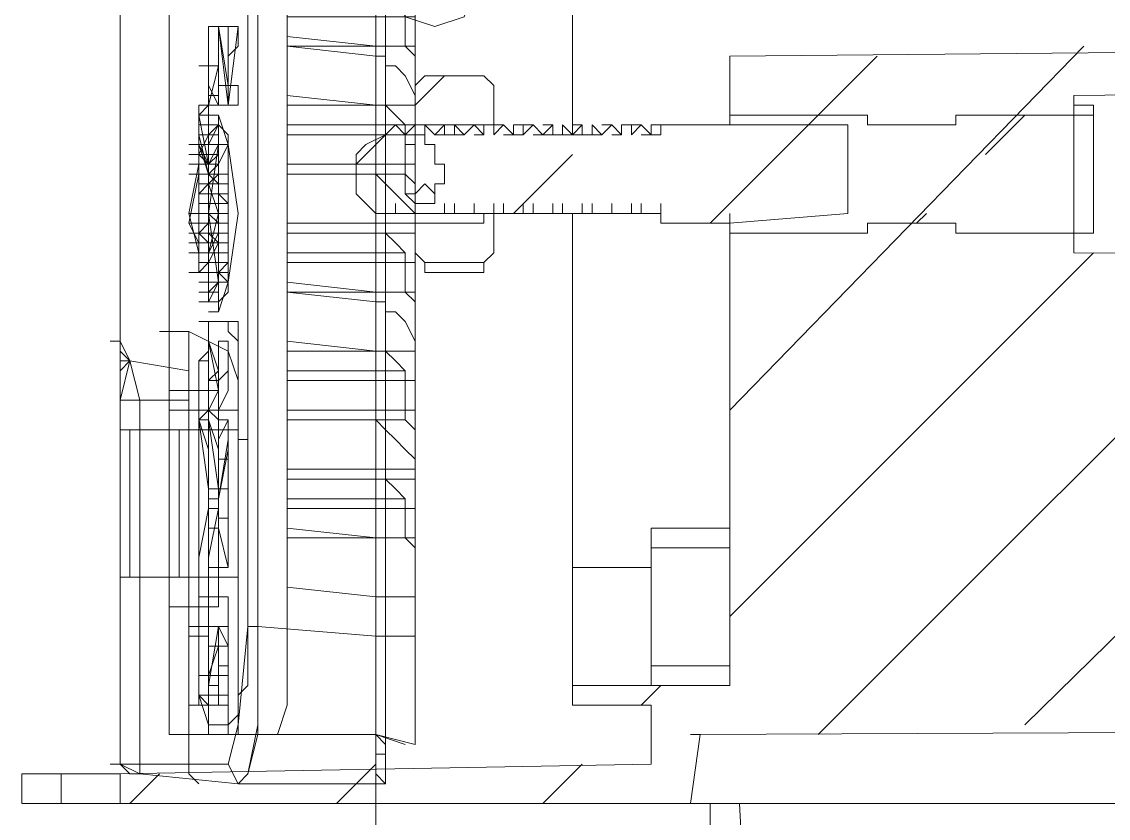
# Model space of a CAD drawing. Header units: millimetres. Extents: x 2991 to 3503, y 2795 to 2987.
# Drawn here: x 3360.229 to 3362.05, y 2819.48 to 2820.815 of the extents above; entities that cross this region are included whole.
import ezdxf

# ---------------------------------------------------------------- set-up
doc = ezdxf.new("R2010")
doc.units = ezdxf.units.MM
doc.layers.add('PDF_Geometry', color=7, linetype='Continuous')

# ---------------------------------------------------------------- blocks, each defined once
blk = doc.blocks.new('06 Vista Lateral - 3 modulo')
at = {"layer": 'PDF_Geometry', "color": 0, "lineweight": 18}
for points in [[(-0.158166, 1.557412), (-0.158166, 1.038066), (-0.158166, 1.037425), (-0.158166, 0.518078), (-0.158166, 0.517438), (-0.158807, 0.517438)], [(0.005765, 0.567385), (-0.112703, 0.566104), (-0.112703, 0.555862), (0.005765, 0.555221)], [(0.005124, 0.525124), (-0.13767, 0.524484), (-0.137036, 0.524484), (-0.13767, 0.52), (-0.174813, 0.52), (-0.174813, 0.521922), (-0.140232, 0.522562), (-0.140232, 0.526405), (-0.145356, 0.526405), (-0.145356, 0.527686), (-0.135114, 0.527686), (-0.135114, 0.557783), (-0.127428, 0.558424), (-0.127428, 0.564182), (-0.135114, 0.564182), (-0.135114, 0.568666), (0.002562, 0.569947)], [(-0.158166, 1.016929), (-0.158166, 0.562901)], [(-0.166493, 1.003491), (-0.167133, 1.00989), (-0.167133, 1.012458), (-0.167774, 1.013086), (-0.167133, 1.013727), (-0.167133, 1.013086), (-0.166493, 1.01053), (-0.165852, 1.003491), (-0.166493, 1.003491), (-0.165852, 1.003491), (-0.165852, 0.531529), (-0.166493, 0.531529)], [(-0.168414, 1.013086), (-0.167774, 1.013086), (-0.167133, 1.012458), (-0.167133, 1.00989), (-0.166493, 1.003491), (-0.166493, 0.531529), (-0.167133, 0.525124), (-0.167774, 0.522562), (-0.174813, 0.522562), (-0.174813, 0.534732), (-0.174813, 0.544333)], [(-0.145356, 0.657683), (-0.145356, 0.563541)], [(-0.174813, 0.549457), (-0.174813, 0.550097), (-0.174813, 0.575071)], [(-0.163931, 0.569306), (-0.158166, 0.569306), (-0.163931, 0.569947), (-0.163931, 0.566104), (-0.158166, 0.565463)], [(-0.151121, 0.564182), (-0.155604, 0.564182), (-0.155604, 0.566744), (-0.154964, 0.567385), (-0.151121, 0.567385), (-0.15048, 0.566744), (-0.15048, 0.564182), (-0.15048, 0.563541)], [(-0.169695, 0.565463), (-0.169055, 0.565463), (-0.169055, 0.560986), (-0.168414, 0.560345), (-0.169055, 0.560345), (-0.168414, 0.558424), (-0.169055, 0.555862), (-0.169695, 0.555862), (-0.170336, 0.555862), (-0.169695, 0.555862), (-0.169695, 0.554581), (-0.169695, 0.557143), (-0.169695, 0.556502), (-0.170336, 0.557783), (-0.169695, 0.557783), (-0.169695, 0.558424), (-0.169695, 0.557783), (-0.169695, 0.557143), (-0.169055, 0.556502)], [(-0.169055, 0.565463), (-0.169055, 0.564823), (-0.169695, 0.564823), (-0.169695, 0.565463), (-0.169695, 0.564823), (-0.169695, 0.562901)], [(-0.169695, 0.564823), (-0.169695, 0.565463), (-0.169695, 0.564823)], [(-0.112703, 0.565463), (-0.111422, 0.565463), (-0.111422, 0.564823)], [(-0.169695, 0.560986), (-0.169055, 0.560986), (-0.169055, 0.561626), (-0.169695, 0.564823)], [(-0.170336, 0.561626), (-0.169695, 0.561626), (-0.169695, 0.564182), (-0.169695, 0.563541), (-0.169055, 0.560986), (-0.169695, 0.560986), (-0.169695, 0.561626), (-0.169695, 0.562901), (-0.170336, 0.562901)], [(-0.169695, 0.563541), (-0.169695, 0.564182), (-0.169695, 0.563541)], [(-0.155604, 0.564182), (-0.155604, 0.563541), (-0.155604, 0.564182), (-0.156245, 0.564182)], [(-0.155604, 0.564182), (-0.155604, 0.563541)], [(-0.153683, 0.564182), (-0.154323, 0.564182)], [(-0.152402, 0.563541), (-0.153042, 0.563541), (-0.153042, 0.564182)], [(-0.14984, 0.564182), (-0.15048, 0.564182), (-0.151121, 0.564182), (-0.151761, 0.564182), (-0.152402, 0.564182)], [(-0.151121, 0.563541), (-0.151121, 0.564182)], [(-0.147918, 0.564182), (-0.148559, 0.564182), (-0.149199, 0.564182)], [(-0.146637, 0.564182), (-0.147278, 0.564182)], [(-0.144716, 0.563541), (-0.145356, 0.563541), (-0.145997, 0.563541), (-0.145997, 0.564182)], [(-0.144716, 0.564182), (-0.145356, 0.564182)], [(-0.143435, 0.563541), (-0.144075, 0.563541), (-0.144075, 0.564182)], [(-0.142794, 0.564182), (-0.143435, 0.564182)], [(-0.140873, 0.564182), (-0.141513, 0.564182), (-0.141513, 0.563541)], [(-0.139592, 0.564182), (-0.140232, 0.564182)], [(-0.157526, 0.563541), (-0.158166, 0.563541)], [(-0.153683, 0.563541), (-0.154323, 0.563541)], [(-0.151121, 0.563541), (-0.151761, 0.563541)], [(-0.148559, 0.563541), (-0.149199, 0.563541), (-0.14984, 0.563541)], [(-0.146637, 0.563541), (-0.147278, 0.563541), (-0.147918, 0.563541)], [(-0.142154, 0.563541), (-0.142794, 0.563541)], [(-0.139592, 0.563541), (-0.140232, 0.563541), (-0.140873, 0.563541)], [(-0.169695, 0.56226), (-0.170336, 0.56226)], [(-0.169695, 0.557783), (-0.169695, 0.560986), (-0.169695, 0.560345), (-0.169695, 0.557783), (-0.169055, 0.557783), (-0.169055, 0.558424), (-0.169055, 0.560986), (-0.169055, 0.559064), (-0.169055, 0.559705), (-0.169055, 0.557783), (-0.169055, 0.556502), (-0.169695, 0.556502), (-0.169695, 0.555862), (-0.170336, 0.558424), (-0.169695, 0.561626), (-0.169695, 0.560986), (-0.170336, 0.557783), (-0.169695, 0.557783), (-0.169695, 0.557143), (-0.170336, 0.557143)], [(-0.169695, 0.561626), (-0.169055, 0.561626)], [(-0.158166, 0.561626), (-0.163931, 0.561626), (-0.163931, 0.557783), (-0.158166, 0.557783)], [(-0.163931, 0.560986), (-0.158166, 0.560986)], [(-0.169055, 0.560345), (-0.169695, 0.560345), (-0.169055, 0.560345), (-0.168414, 0.560345)], [(-0.155604, 0.559064), (-0.155604, 0.559705), (-0.156245, 0.559705)], [(-0.154323, 0.559705), (-0.154964, 0.560345), (-0.155604, 0.559705)], [(-0.155604, 0.559705), (-0.155604, 0.559064)], [(-0.158166, 0.559064), (-0.158166, 0.522562)], [(-0.156885, 0.559064), (-0.156885, 0.558424), (-0.156245, 0.558424), (-0.155604, 0.558424), (-0.154964, 0.558424), (-0.154323, 0.558424), (-0.154964, 0.558424), (-0.155604, 0.558424), (-0.155604, 0.557783), (-0.156245, 0.557783)], [(-0.15048, 0.559064), (-0.15048, 0.558424), (-0.15048, 0.557783), (-0.15048, 0.555862), (-0.151121, 0.555221), (-0.151121, 0.554581), (-0.154964, 0.554581), (-0.154964, 0.555221), (-0.155604, 0.555862), (-0.155604, 0.557783), (-0.151121, 0.557783), (-0.151761, 0.557783)], [(-0.153683, 0.558424), (-0.153683, 0.559064)], [(-0.152402, 0.558424), (-0.153042, 0.558424), (-0.153042, 0.559064)], [(-0.151121, 0.558424), (-0.151761, 0.558424), (-0.151761, 0.559064)], [(-0.149199, 0.558424), (-0.14984, 0.558424), (-0.14984, 0.559064)], [(-0.148559, 0.558424), (-0.148559, 0.559064)], [(-0.147278, 0.558424), (-0.147918, 0.558424), (-0.147918, 0.559064)], [(-0.146637, 0.558424), (-0.146637, 0.559064)], [(-0.145356, 0.535372), (-0.145356, 0.558424), (-0.145997, 0.558424), (-0.145997, 0.559064)], [(-0.144716, 0.558424), (-0.144716, 0.559064)], [(-0.143435, 0.558424), (-0.144075, 0.558424), (-0.144075, 0.559064)], [(-0.142154, 0.558424), (-0.142794, 0.558424), (-0.142794, 0.559064)], [(-0.141513, 0.558424), (-0.141513, 0.559064)], [(-0.140232, 0.558424), (-0.140873, 0.558424), (-0.140873, 0.559064)], [(-0.139592, 0.558424), (-0.139592, 0.559064)], [(-0.155604, 0.558424), (-0.156245, 0.558424)], [(-0.155604, 0.558424), (-0.155604, 0.557783)], [(-0.151121, 0.557783), (-0.151121, 0.558424)], [(-0.170336, 0.554581), (-0.169695, 0.554581), (-0.169055, 0.555221)], [(-0.154964, 0.555221), (-0.151121, 0.555221)], [(-0.154964, 0.554581), (-0.151121, 0.554581)], [(-0.163931, 0.5533), (-0.158166, 0.5533), (-0.163931, 0.55394), (-0.163931, 0.550097), (-0.158166, 0.549457)], [(-0.175453, 0.550097), (-0.174813, 0.550097), (-0.174813, 0.546254), (-0.174172, 0.548816)], [(-0.174813, 0.534732), (-0.174172, 0.534732), (-0.174172, 0.544333), (-0.174813, 0.544333), (-0.174813, 0.546254), (-0.174813, 0.550097)], [(-0.158166, 0.545614), (-0.163931, 0.545614), (-0.163931, 0.541771), (-0.158166, 0.541771)], [(-0.163931, 0.544973), (-0.158166, 0.544973)], [(-0.163931, 0.537294), (-0.158166, 0.537294), (-0.163931, 0.537934), (-0.163931, 0.534091), (-0.158166, 0.533451)], [(-0.140232, 0.527686), (-0.140232, 0.528967), (-0.140232, 0.536653), (-0.140232, 0.537934)], [(-0.140232, 0.537934), (-0.135114, 0.537934)], [(-0.135114, 0.536653), (-0.140232, 0.536653)], [(-0.140232, 0.535372), (-0.145356, 0.535372), (-0.145356, 0.527686)], [(-0.167774, 0.522562), (-0.167133, 0.525124), (-0.166493, 0.531529), (-0.165852, 0.531529), (-0.165852, 0.525124), (-0.166493, 0.521922)], [(-0.158166, 0.530889), (-0.165852, 0.531529), (-0.165852, 0.524484), (-0.166493, 0.521922), (-0.167133, 0.521281)], [(-0.140232, 0.528967), (-0.135114, 0.528967)], [(-0.158166, 0.521281), (-0.167133, 0.521281), (-0.167774, 0.522562), (-0.167133, 0.521281), (-0.173532, 0.521922), (-0.174813, 0.522562), (-0.173532, 0.521922), (-0.174172, 0.521922), (-0.174813, 0.522562)], [(-0.178656, 0.52), (-0.181218, 0.52), (-0.181218, 0.521922), (-0.178656, 0.521922)], [(-0.174813, 0.52), (-0.178656, 0.52), (-0.178656, 0.521922), (-0.174813, 0.521922)], [(-0.136395, 0.518078), (-0.136395, 0.52), (-0.134474, 0.52), (-0.133833, 0.50783)], [(0.005124, 0.52), (-0.13767, 0.52)], [(-0.001281, 0.50719), (-0.001281, 0.52), (-0.134474, 0.52)]]:
    blk.add_lwpolyline(points, dxfattribs=at)
at = {"layer": 'PDF_Geometry', "color": 0, "lineweight": 5}
for points in [[(-0.17161, 0.60837), (-0.17161, 0.550738), (-0.17161, 0.550097)], [(-0.156245, 0.523843), (-0.158166, 0.524484), (-0.155604, 0.523843), (-0.155604, 0.59556), (-0.155604, 0.597482), (-0.163931, 0.597482), (-0.163931, 0.59556)], [(-0.155604, 0.54113), (-0.163931, 0.54113), (-0.163931, 0.541771), (-0.158166, 0.541771), (-0.158166, 0.530889), (-0.155604, 0.530889), (-0.158166, 0.530889), (-0.158166, 0.524484), (-0.164571, 0.524484), (-0.163931, 0.526405), (-0.163931, 0.531529), (-0.163931, 0.596841)], [(-0.158166, 0.521922), (-0.157526, 0.521281), (-0.157526, 0.523203), (-0.158166, 0.523203), (-0.157526, 0.523203), (-0.157526, 0.594279)], [(-0.163931, 0.569947), (-0.163931, 0.57379), (-0.158166, 0.57379), (-0.155604, 0.57379), (-0.155604, 0.576352), (-0.156245, 0.576992), (-0.158166, 0.576992), (-0.163931, 0.576992)], [(-0.163931, 0.569306), (-0.158166, 0.568666), (-0.157526, 0.568666), (-0.157526, 0.568025), (-0.156885, 0.568025), (-0.156245, 0.567385), (-0.155604, 0.566104), (-0.155604, 0.565463), (-0.155604, 0.568666), (-0.156245, 0.569306), (-0.156245, 0.571868), (-0.156885, 0.572509), (-0.157526, 0.573149), (-0.157526, 0.57379), (-0.158166, 0.57379), (-0.158166, 0.568666)], [(-0.156245, 0.569306), (-0.158166, 0.569306), (-0.155604, 0.569306), (-0.155604, 0.571228), (-0.163931, 0.571228)], [(-0.167774, 0.570587), (-0.168414, 0.570587), (-0.169055, 0.570587), (-0.168414, 0.570587), (-0.169055, 0.570587)], [(-0.135114, 0.545614), (-0.112063, 0.569306)], [(-0.12999, 0.564182), (-0.125507, 0.568666)], [(-0.167774, 0.566744), (-0.168414, 0.566744), (-0.168414, 0.565463), (-0.167774, 0.565463), (-0.167774, 0.566744), (-0.168414, 0.566744), (-0.168414, 0.565463), (-0.169055, 0.565463), (-0.169695, 0.564823), (-0.169055, 0.565463), (-0.168414, 0.568025), (-0.168414, 0.565463)], [(-0.168414, 0.566104), (-0.168414, 0.568025), (-0.168414, 0.566744), (-0.168414, 0.566104), (-0.169055, 0.566104), (-0.169055, 0.566744), (-0.169055, 0.568025), (-0.169695, 0.568025)], [(-0.169055, 0.566104), (-0.169055, 0.568025)], [(-0.169055, 0.566744), (-0.169055, 0.568025), (-0.169055, 0.566744)], [(-0.168414, 0.568025), (-0.168414, 0.566104), (-0.168414, 0.568025)], [(-0.163931, 0.564182), (-0.156245, 0.564182), (-0.156885, 0.564823), (-0.157526, 0.565463), (-0.158166, 0.565463), (-0.163931, 0.566104), (-0.163931, 0.565463), (-0.155604, 0.565463), (-0.153683, 0.567385)], [(-0.169055, 0.565463), (-0.169695, 0.565463)], [(-0.167774, 0.565463), (-0.168414, 0.565463), (-0.167774, 0.565463)], [(-0.163931, 0.55394), (-0.163931, 0.557783), (-0.158166, 0.557783), (-0.155604, 0.557783), (-0.155604, 0.560345), (-0.156245, 0.560986), (-0.158166, 0.560986), (-0.158166, 0.565463), (-0.155604, 0.565463), (-0.155604, 0.563541), (-0.163931, 0.563541), (-0.163931, 0.565463)], [(-0.169055, 0.558424), (-0.169055, 0.559705), (-0.169055, 0.559064), (-0.169055, 0.560986), (-0.169055, 0.563541), (-0.169695, 0.563541), (-0.169055, 0.563541), (-0.169055, 0.564182), (-0.169055, 0.561626), (-0.168414, 0.561626), (-0.169055, 0.561626), (-0.169695, 0.561626), (-0.169055, 0.561626), (-0.168414, 0.561626), (-0.167774, 0.562901), (-0.168414, 0.562901), (-0.168414, 0.561626), (-0.169055, 0.561626), (-0.169055, 0.562901), (-0.169055, 0.560986), (-0.169695, 0.562901), (-0.170336, 0.562901), (-0.169695, 0.562901), (-0.169695, 0.564823)], [(-0.168414, 0.564823), (-0.169055, 0.564823)], [(-0.136395, 0.557783), (-0.12935, 0.564823)], [(-0.118461, 0.56226), (-0.115906, 0.564823)], [(-0.169695, 0.56226), (-0.169055, 0.56226), (-0.168414, 0.56226), (-0.168414, 0.562901), (-0.169055, 0.561626), (-0.169055, 0.56226), (-0.169055, 0.564182), (-0.169055, 0.561626), (-0.169055, 0.562901), (-0.168414, 0.564182), (-0.169055, 0.564182), (-0.168414, 0.564182), (-0.169055, 0.564182), (-0.168414, 0.564182), (-0.169055, 0.564182), (-0.169055, 0.563541), (-0.169695, 0.56226), (-0.169055, 0.561626), (-0.168414, 0.56226), (-0.168414, 0.561626), (-0.169055, 0.561626), (-0.168414, 0.561626), (-0.169055, 0.561626), (-0.169695, 0.561626), (-0.169695, 0.558424), (-0.170336, 0.558424)], [(-0.169695, 0.559064), (-0.169055, 0.559064), (-0.168414, 0.559064), (-0.168414, 0.559705), (-0.168414, 0.560345), (-0.167774, 0.560345), (-0.167774, 0.560986), (-0.168414, 0.560986), (-0.168414, 0.561626), (-0.168414, 0.56226), (-0.168414, 0.564182), (-0.168414, 0.561626), (-0.168414, 0.56226), (-0.168414, 0.562901), (-0.167774, 0.562901), (-0.168414, 0.561626), (-0.169055, 0.561626), (-0.169055, 0.560986), (-0.169695, 0.560986), (-0.169695, 0.561626), (-0.169695, 0.562901), (-0.169055, 0.562901), (-0.169055, 0.56226), (-0.168414, 0.56226), (-0.169055, 0.56226), (-0.169055, 0.559705), (-0.169055, 0.560345), (-0.169055, 0.560986), (-0.169055, 0.559705), (-0.169695, 0.559705), (-0.169695, 0.560986), (-0.169695, 0.557783), (-0.169695, 0.554581), (-0.170336, 0.554581)], [(-0.169055, 0.564182), (-0.169695, 0.564182), (-0.169055, 0.564182), (-0.168414, 0.564182), (-0.168414, 0.56226), (-0.169055, 0.56226), (-0.168414, 0.56226), (-0.169055, 0.56226), (-0.169055, 0.563541), (-0.168414, 0.563541), (-0.168414, 0.562901)], [(-0.156245, 0.560986), (-0.156245, 0.564182)], [(-0.169695, 0.563541), (-0.169055, 0.563541)], [(-0.169055, 0.563541), (-0.168414, 0.563541)], [(-0.169055, 0.563541), (-0.168414, 0.563541)], [(-0.168414, 0.562901), (-0.168414, 0.563541), (-0.168414, 0.562901)], [(-0.163931, 0.563541), (-0.163931, 0.561626)], [(-0.159447, 0.561626), (-0.157526, 0.563541)], [(-0.155604, 0.563541), (-0.155604, 0.561626), (-0.158166, 0.561626)], [(-0.168414, 0.560986), (-0.168414, 0.562901), (-0.168414, 0.560986)], [(-0.168414, 0.56226), (-0.168414, 0.562901), (-0.168414, 0.56226)], [(-0.169695, 0.56226), (-0.169695, 0.560345), (-0.169055, 0.560345)], [(-0.169695, 0.56226), (-0.169695, 0.560986)], [(-0.168414, 0.56226), (-0.169055, 0.56226), (-0.168414, 0.56226)], [(-0.168414, 0.56226), (-0.169055, 0.56226), (-0.168414, 0.56226)], [(-0.149199, 0.558424), (-0.145356, 0.56226)], [(-0.169055, 0.561626), (-0.169055, 0.560986), (-0.169695, 0.560986), (-0.170336, 0.560986)], [(-0.169695, 0.557783), (-0.169055, 0.557783), (-0.169695, 0.557783), (-0.169055, 0.557783), (-0.169055, 0.558424), (-0.169695, 0.558424), (-0.169695, 0.557783), (-0.169055, 0.557783), (-0.169055, 0.558424), (-0.169695, 0.558424), (-0.169695, 0.557783), (-0.169055, 0.557783), (-0.169055, 0.558424), (-0.169055, 0.557783), (-0.169055, 0.559705), (-0.169055, 0.560345), (-0.169055, 0.560986), (-0.169055, 0.561626), (-0.168414, 0.561626), (-0.168414, 0.560986), (-0.169055, 0.560345), (-0.169055, 0.557143), (-0.168414, 0.556502), (-0.168414, 0.555221), (-0.168414, 0.557143), (-0.167774, 0.557143), (-0.167774, 0.559064), (-0.168414, 0.559705), (-0.168414, 0.561626), (-0.168414, 0.560345), (-0.168414, 0.555221), (-0.169055, 0.555221), (-0.169055, 0.554581), (-0.169055, 0.55394), (-0.169055, 0.554581), (-0.168414, 0.554581), (-0.168414, 0.55394), (-0.169055, 0.55394), (-0.169055, 0.554581), (-0.169055, 0.5533), (-0.169055, 0.55394), (-0.168414, 0.55394), (-0.169055, 0.552659), (-0.169055, 0.5533), (-0.169055, 0.554581), (-0.169055, 0.555221), (-0.168414, 0.555221), (-0.168414, 0.554581), (-0.169055, 0.554581), (-0.169055, 0.55394), (-0.168414, 0.55394), (-0.168414, 0.5533), (-0.169055, 0.5533), (-0.169055, 0.55394), (-0.168414, 0.55394), (-0.167774, 0.55394), (-0.168414, 0.554581), (-0.168414, 0.555862), (-0.168414, 0.554581), (-0.168414, 0.555221), (-0.168414, 0.55394), (-0.168414, 0.554581), (-0.167774, 0.554581), (-0.167774, 0.55394), (-0.168414, 0.55394), (-0.167774, 0.55394), (-0.167774, 0.555221), (-0.167774, 0.555862), (-0.168414, 0.555862), (-0.168414, 0.555221), (-0.168414, 0.560345), (-0.168414, 0.561626), (-0.169055, 0.561626), (-0.168414, 0.561626), (-0.169055, 0.560986), (-0.168414, 0.560986), (-0.167774, 0.560986), (-0.167774, 0.560345), (-0.167774, 0.560986), (-0.168414, 0.560986), (-0.168414, 0.560345), (-0.167774, 0.560345), (-0.167774, 0.560986), (-0.168414, 0.560986), (-0.167774, 0.560986), (-0.168414, 0.560986), (-0.168414, 0.559705), (-0.169055, 0.559705), (-0.169695, 0.559705), (-0.169055, 0.559705), (-0.169055, 0.557783), (-0.169055, 0.555862), (-0.169055, 0.556502), (-0.168414, 0.556502), (-0.168414, 0.557783), (-0.168414, 0.559064), (-0.168414, 0.557783), (-0.168414, 0.559064), (-0.168414, 0.557783), (-0.168414, 0.558424), (-0.168414, 0.559064), (-0.167774, 0.559064), (-0.167774, 0.558424), (-0.167774, 0.559064), (-0.168414, 0.559064), (-0.168414, 0.558424), (-0.168414, 0.559064), (-0.167774, 0.559064), (-0.168414, 0.559064), (-0.169055, 0.559064), (-0.169055, 0.559705), (-0.169055, 0.560345), (-0.169695, 0.560345), (-0.169055, 0.560345), (-0.169695, 0.560345), (-0.169055, 0.560345), (-0.169055, 0.560986), (-0.169695, 0.560986), (-0.169695, 0.560345)], [(-0.169055, 0.560345), (-0.169055, 0.560986), (-0.169055, 0.560345), (-0.169695, 0.559705), (-0.169695, 0.561626), (-0.169695, 0.560986)], [(-0.170336, 0.555862), (-0.169695, 0.555862), (-0.169055, 0.555862), (-0.169055, 0.557783), (-0.169055, 0.558424), (-0.168414, 0.557783), (-0.168414, 0.557143), (-0.168414, 0.556502), (-0.168414, 0.557143), (-0.169055, 0.557143), (-0.169055, 0.557783), (-0.168414, 0.557783), (-0.168414, 0.558424), (-0.167774, 0.558424), (-0.167774, 0.559064), (-0.167774, 0.558424), (-0.167774, 0.559064), (-0.168414, 0.559064), (-0.168414, 0.559705), (-0.168414, 0.560986), (-0.169055, 0.560986), (-0.168414, 0.560986), (-0.168414, 0.559705), (-0.168414, 0.560345), (-0.167774, 0.560345), (-0.167774, 0.559705), (-0.168414, 0.559705), (-0.167774, 0.559705), (-0.167774, 0.560345), (-0.167774, 0.559705), (-0.167774, 0.560986), (-0.167774, 0.559705), (-0.168414, 0.559705), (-0.167774, 0.559705)], [(-0.169055, 0.560986), (-0.169695, 0.560986)], [(-0.169055, 0.560345), (-0.169055, 0.560986)], [(-0.167774, 0.560345), (-0.167774, 0.560986), (-0.167774, 0.560345)], [(-0.163931, 0.560986), (-0.158166, 0.560986), (-0.157526, 0.560345), (-0.156885, 0.559705), (-0.156245, 0.559064), (-0.155604, 0.558424), (-0.155604, 0.557143), (-0.163931, 0.557143)], [(-0.169695, 0.560345), (-0.169055, 0.560345), (-0.169695, 0.560345)], [(-0.169055, 0.559705), (-0.169055, 0.560345), (-0.169055, 0.559705)], [(-0.169055, 0.560345), (-0.169055, 0.559705), (-0.168414, 0.559705), (-0.168414, 0.560345)], [(-0.168414, 0.560345), (-0.168414, 0.559705)], [(-0.168414, 0.559064), (-0.168414, 0.558424), (-0.169055, 0.558424), (-0.168414, 0.557783), (-0.168414, 0.557143), (-0.169055, 0.557143), (-0.169055, 0.555862), (-0.169695, 0.555862), (-0.169695, 0.554581), (-0.169055, 0.554581), (-0.169055, 0.55394), (-0.168414, 0.55394), (-0.169055, 0.552659), (-0.169695, 0.552659), (-0.169055, 0.552659), (-0.168414, 0.552659), (-0.169055, 0.552659), (-0.168414, 0.552659), (-0.169055, 0.552659)], [(-0.167774, 0.557143), (-0.167774, 0.556502), (-0.168414, 0.556502), (-0.167774, 0.556502), (-0.167774, 0.557783), (-0.167774, 0.558424), (-0.167774, 0.557783), (-0.168414, 0.557783), (-0.168414, 0.558424), (-0.168414, 0.557143), (-0.168414, 0.556502), (-0.168414, 0.557783), (-0.168414, 0.559064), (-0.167774, 0.559064)], [(-0.167774, 0.559064), (-0.167774, 0.557783), (-0.167774, 0.559064)], [(-0.167774, 0.559064), (-0.167774, 0.558424), (-0.167774, 0.559064)], [(-0.167774, 0.558424), (-0.167774, 0.557783), (-0.167774, 0.558424), (-0.168414, 0.558424), (-0.168414, 0.557783), (-0.167774, 0.557783)], [(-0.167774, 0.557783), (-0.167774, 0.558424), (-0.167774, 0.557783)], [(-0.122945, 0.557783), (-0.122304, 0.558424)], [(-0.167774, 0.55394), (-0.167774, 0.555221), (-0.168414, 0.554581), (-0.168414, 0.555862), (-0.168414, 0.554581), (-0.168414, 0.555862), (-0.169055, 0.555862), (-0.169055, 0.557143), (-0.169055, 0.555221), (-0.169055, 0.555862), (-0.169695, 0.555862), (-0.169695, 0.557783), (-0.169695, 0.557143), (-0.169695, 0.556502), (-0.170336, 0.556502)], [(-0.169055, 0.557783), (-0.169695, 0.557783)], [(-0.169695, 0.554581), (-0.169695, 0.555862), (-0.169055, 0.555862), (-0.169055, 0.556502), (-0.169695, 0.556502), (-0.169055, 0.556502), (-0.169055, 0.555221), (-0.169055, 0.554581), (-0.168414, 0.554581), (-0.168414, 0.555221), (-0.168414, 0.555862), (-0.168414, 0.557783), (-0.167774, 0.557783), (-0.167774, 0.555862)], [(-0.169695, 0.557783), (-0.169055, 0.557783)], [(-0.169055, 0.557143), (-0.169055, 0.557783)], [(-0.169055, 0.557783), (-0.169055, 0.557143)], [(-0.163931, 0.547535), (-0.155604, 0.547535), (-0.155604, 0.549457), (-0.155604, 0.552659), (-0.156245, 0.5533), (-0.156245, 0.555862), (-0.156885, 0.556502), (-0.157526, 0.557143), (-0.157526, 0.557783), (-0.158166, 0.557783), (-0.158166, 0.552659), (-0.163931, 0.5533), (-0.158166, 0.552659), (-0.157526, 0.552659), (-0.157526, 0.552019), (-0.156885, 0.552019), (-0.156245, 0.551378), (-0.155604, 0.550097), (-0.155604, 0.549457), (-0.163931, 0.549457), (-0.163931, 0.550097), (-0.158166, 0.549457), (-0.157526, 0.549457), (-0.156885, 0.548816), (-0.156245, 0.548176)], [(-0.169695, 0.557143), (-0.169695, 0.556502), (-0.169695, 0.557143)], [(-0.155604, 0.557143), (-0.155604, 0.555221)], [(-0.169695, 0.556502), (-0.169055, 0.556502), (-0.169695, 0.556502)], [(-0.169055, 0.555221), (-0.169055, 0.556502), (-0.169055, 0.555221)], [(-0.169055, 0.555862), (-0.169055, 0.556502), (-0.169055, 0.555862)], [(-0.169055, 0.555862), (-0.169695, 0.555862), (-0.169055, 0.555862)], [(-0.169695, 0.5533), (-0.169055, 0.5533), (-0.169695, 0.5533), (-0.169055, 0.5533), (-0.168414, 0.5533), (-0.168414, 0.554581), (-0.169055, 0.554581), (-0.168414, 0.554581), (-0.168414, 0.55394), (-0.168414, 0.552659), (-0.168414, 0.5533), (-0.168414, 0.552659), (-0.168414, 0.555221), (-0.168414, 0.554581), (-0.168414, 0.5533), (-0.169055, 0.5533), (-0.168414, 0.5533), (-0.168414, 0.552659), (-0.169055, 0.552659), (-0.168414, 0.55394), (-0.168414, 0.552659), (-0.169055, 0.552659), (-0.169055, 0.5533), (-0.169055, 0.552659), (-0.168414, 0.552659), (-0.168414, 0.5533), (-0.169055, 0.5533), (-0.169055, 0.554581), (-0.169695, 0.554581), (-0.169695, 0.555862), (-0.169695, 0.555221), (-0.169055, 0.555221), (-0.169695, 0.555221), (-0.169055, 0.555221), (-0.169055, 0.554581), (-0.168414, 0.554581), (-0.169055, 0.554581), (-0.169055, 0.55394), (-0.169055, 0.554581), (-0.168414, 0.554581), (-0.168414, 0.55394), (-0.169055, 0.55394), (-0.169695, 0.55394), (-0.169055, 0.55394), (-0.168414, 0.55394), (-0.169055, 0.55394), (-0.168414, 0.55394), (-0.168414, 0.555862)], [(-0.169055, 0.555862), (-0.169055, 0.554581), (-0.169055, 0.555862)], [(-0.168414, 0.554581), (-0.168414, 0.555862), (-0.168414, 0.554581)], [(-0.163931, 0.555862), (-0.156245, 0.555862)], [(-0.135114, 0.53217), (-0.111422, 0.555862)], [(-0.12935, 0.524484), (-0.097972, 0.555862)], [(-0.115906, 0.525124), (-0.084521, 0.555862)], [(-0.168414, 0.555221), (-0.169055, 0.555221), (-0.168414, 0.555221)], [(-0.168414, 0.555221), (-0.169055, 0.555221), (-0.168414, 0.555221)], [(-0.169055, 0.555221), (-0.168414, 0.555221)], [(-0.163931, 0.555221), (-0.155604, 0.555221), (-0.155604, 0.5533), (-0.158166, 0.5533), (-0.156245, 0.5533)], [(-0.169055, 0.554581), (-0.168414, 0.554581)], [(-0.169055, 0.554581), (-0.169055, 0.5533), (-0.169055, 0.554581)], [(-0.169055, 0.554581), (-0.168414, 0.554581)], [(-0.168414, 0.55394), (-0.168414, 0.554581), (-0.168414, 0.55394)], [(-0.167774, 0.554581), (-0.167774, 0.55394), (-0.167774, 0.554581)], [(-0.169055, 0.55394), (-0.169695, 0.55394)], [(-0.169055, 0.5533), (-0.169055, 0.55394), (-0.169055, 0.5533)], [(-0.168414, 0.55394), (-0.169055, 0.55394), (-0.168414, 0.55394)], [(-0.169055, 0.5533), (-0.169055, 0.55394), (-0.169055, 0.5533)], [(-0.169055, 0.5533), (-0.169055, 0.55394), (-0.168414, 0.55394)], [(-0.167774, 0.55394), (-0.168414, 0.55394), (-0.167774, 0.55394)], [(-0.168414, 0.55394), (-0.168414, 0.5533)], [(-0.169055, 0.5533), (-0.168414, 0.5533), (-0.169055, 0.5533)], [(-0.168414, 0.5533), (-0.169055, 0.5533), (-0.168414, 0.5533)], [(-0.168414, 0.5533), (-0.169055, 0.5533), (-0.168414, 0.5533)], [(-0.169055, 0.5533), (-0.169055, 0.552659), (-0.169055, 0.5533)], [(-0.168414, 0.552019), (-0.169055, 0.552019)], [(-0.170336, 0.531529), (-0.169695, 0.531529), (-0.169055, 0.531529), (-0.168414, 0.531529), (-0.167774, 0.531529), (-0.168414, 0.531529), (-0.167774, 0.530248), (-0.167774, 0.531529), (-0.167774, 0.530248), (-0.168414, 0.531529), (-0.169055, 0.531529), (-0.168414, 0.531529), (-0.167774, 0.531529), (-0.168414, 0.531529), (-0.167774, 0.531529), (-0.167774, 0.530248), (-0.167774, 0.531529), (-0.167774, 0.528967), (-0.167774, 0.530248), (-0.167774, 0.528327), (-0.167774, 0.528967), (-0.167774, 0.526405), (-0.168414, 0.526405), (-0.168414, 0.531529), (-0.169055, 0.527686), (-0.169055, 0.526405), (-0.169055, 0.527046), (-0.169695, 0.527046), (-0.169055, 0.527046), (-0.169055, 0.548816), (-0.169055, 0.551378), (-0.169055, 0.549457), (-0.169695, 0.548816)], [(-0.168414, 0.530889), (-0.168414, 0.531529), (-0.168414, 0.530889), (-0.168414, 0.531529), (-0.169055, 0.531529), (-0.169695, 0.531529), (-0.169055, 0.531529), (-0.169055, 0.526405), (-0.169055, 0.531529), (-0.169055, 0.530889), (-0.169055, 0.531529), (-0.168414, 0.531529), (-0.168414, 0.528967), (-0.168414, 0.526405), (-0.168414, 0.527046), (-0.169055, 0.527046), (-0.169055, 0.525124), (-0.169695, 0.527046), (-0.169055, 0.526405), (-0.169055, 0.524484), (-0.169055, 0.527046), (-0.169055, 0.526405), (-0.169695, 0.526405), (-0.169695, 0.527046), (-0.169695, 0.548816), (-0.169055, 0.548816), (-0.169055, 0.551378), (-0.167133, 0.551378), (-0.167133, 0.548816), (-0.167133, 0.550097), (-0.167774, 0.550738), (-0.167774, 0.551378), (-0.169055, 0.551378), (-0.169695, 0.551378)], [(-0.167774, 0.551378), (-0.168414, 0.551378)], [(-0.167133, 0.551378), (-0.167133, 0.548816)], [(-0.169695, 0.53281), (-0.17161, 0.53281), (-0.17161, 0.546895), (-0.17161, 0.550738), (-0.172251, 0.550738)], [(-0.170336, 0.524484), (-0.170336, 0.53281), (-0.170336, 0.545614), (-0.168414, 0.545614), (-0.167133, 0.545614), (-0.167133, 0.547535), (-0.167774, 0.549457), (-0.170336, 0.550738), (-0.170336, 0.546895), (-0.168414, 0.546895), (-0.17161, 0.546895), (-0.17161, 0.545614), (-0.170336, 0.545614), (-0.170336, 0.546895), (-0.169695, 0.546895)], [(-0.170336, 0.550738), (-0.17161, 0.550738), (-0.17161, 0.546895), (-0.17161, 0.524484), (-0.164571, 0.524484), (-0.163931, 0.526405), (-0.163931, 0.531529)], [(-0.174813, 0.550097), (-0.175453, 0.550097)], [(-0.174813, 0.548816), (-0.174172, 0.548816), (-0.173532, 0.546254), (-0.170336, 0.546254), (-0.170336, 0.548176), (-0.174172, 0.548816), (-0.174813, 0.550097), (-0.174172, 0.548816), (-0.173532, 0.546254), (-0.174813, 0.546254), (-0.173532, 0.546254), (-0.173532, 0.544333), (-0.174813, 0.544333), (-0.174813, 0.534732), (-0.17161, 0.534732), (-0.169695, 0.534732), (-0.170976, 0.534732), (-0.168414, 0.534732), (-0.168414, 0.53281), (-0.168414, 0.534732), (-0.168414, 0.53281)], [(-0.174813, 0.550097), (-0.174172, 0.548816), (-0.174813, 0.550097)], [(-0.167774, 0.550097), (-0.167774, 0.546895), (-0.168414, 0.545614), (-0.168414, 0.546895), (-0.169055, 0.550097), (-0.169055, 0.545614), (-0.168414, 0.546895), (-0.168414, 0.550097), (-0.168414, 0.548176), (-0.169055, 0.547535), (-0.169055, 0.550097), (-0.169055, 0.545614), (-0.168414, 0.546895), (-0.168414, 0.550097)], [(-0.174813, 0.546254), (-0.174813, 0.548176), (-0.174172, 0.548816), (-0.174813, 0.549457)], [(-0.163931, 0.545614), (-0.163931, 0.549457)], [(-0.158166, 0.544973), (-0.158166, 0.549457), (-0.155604, 0.549457)], [(-0.167133, 0.534091), (-0.167133, 0.527046), (-0.167133, 0.548816), (-0.167133, 0.537294)], [(-0.163931, 0.548176), (-0.156245, 0.548176), (-0.156245, 0.544973), (-0.158166, 0.544973), (-0.163931, 0.544973), (-0.158166, 0.544973), (-0.157526, 0.544333), (-0.156885, 0.543692), (-0.156245, 0.543052), (-0.155604, 0.542411), (-0.155604, 0.54113), (-0.155604, 0.539215), (-0.163931, 0.539215), (-0.163931, 0.54113)], [(-0.168414, 0.547535), (-0.169055, 0.547535)], [(-0.158166, 0.545614), (-0.155604, 0.545614), (-0.155604, 0.547535)], [(-0.170336, 0.546254), (-0.170336, 0.544333), (-0.170336, 0.534732), (-0.170336, 0.522562), (-0.173532, 0.522562), (-0.173532, 0.534732)], [(-0.167133, 0.545614), (-0.167133, 0.534732), (-0.173532, 0.534732), (-0.174172, 0.534732)], [(-0.167774, 0.54049), (-0.167774, 0.544973), (-0.167774, 0.543052), (-0.168414, 0.539849), (-0.168414, 0.544973), (-0.167774, 0.544973), (-0.168414, 0.543692), (-0.168414, 0.54049), (-0.169055, 0.544973), (-0.169695, 0.544973), (-0.169055, 0.543052), (-0.169055, 0.539849), (-0.169055, 0.545614), (-0.169695, 0.544973), (-0.169055, 0.544973), (-0.169055, 0.545614), (-0.168414, 0.544973), (-0.168414, 0.539849), (-0.168414, 0.543052), (-0.169055, 0.544973), (-0.169055, 0.534732), (-0.169695, 0.534732), (-0.169695, 0.53281), (-0.168414, 0.53281), (-0.168414, 0.534732), (-0.167133, 0.534732), (-0.167133, 0.524484), (-0.167133, 0.527046), (-0.166493, 0.527686), (-0.166493, 0.543692), (-0.167133, 0.543692), (-0.167133, 0.544333)], [(-0.169055, 0.54049), (-0.169695, 0.544973), (-0.169055, 0.543052), (-0.169055, 0.539849), (-0.169055, 0.54049), (-0.169695, 0.544973), (-0.169695, 0.541771), (-0.169695, 0.544973), (-0.169055, 0.545614), (-0.169055, 0.539849), (-0.168414, 0.539849), (-0.168414, 0.543692), (-0.167774, 0.544973), (-0.167774, 0.543692), (-0.168414, 0.539849), (-0.169055, 0.539849), (-0.168414, 0.539849), (-0.168414, 0.544973), (-0.169055, 0.545614), (-0.169055, 0.544973), (-0.169055, 0.534732), (-0.169055, 0.536013), (-0.168414, 0.539215), (-0.169055, 0.539215), (-0.169695, 0.536013), (-0.169695, 0.534732), (-0.169695, 0.538575), (-0.169695, 0.534732), (-0.169695, 0.536013), (-0.169055, 0.539215)], [(-0.169695, 0.545614), (-0.169055, 0.545614), (-0.168414, 0.545614)], [(-0.169055, 0.535372), (-0.169055, 0.537934), (-0.168414, 0.537934), (-0.167774, 0.535372), (-0.168414, 0.535372), (-0.168414, 0.539215), (-0.168414, 0.535372), (-0.168414, 0.537934), (-0.167774, 0.535372), (-0.167774, 0.542411), (-0.167774, 0.54049), (-0.167774, 0.544973), (-0.168414, 0.543692), (-0.168414, 0.54049), (-0.167774, 0.54049), (-0.167774, 0.542411)], [(-0.163931, 0.539849), (-0.156245, 0.539849), (-0.156885, 0.54049), (-0.157526, 0.54113), (-0.157526, 0.541771), (-0.158166, 0.541771), (-0.155604, 0.541771), (-0.155604, 0.544333), (-0.156245, 0.544973)], [(-0.173532, 0.544333), (-0.173532, 0.534732), (-0.173532, 0.544333), (-0.167133, 0.544333), (-0.170976, 0.544333), (-0.169695, 0.544333), (-0.17161, 0.544333), (-0.174172, 0.544333)], [(-0.172251, 0.534732), (-0.17161, 0.534732), (-0.17161, 0.544333), (-0.172251, 0.544333)], [(-0.170976, 0.534732), (-0.170976, 0.544333)], [(-0.168414, 0.544333), (-0.168414, 0.534732)], [(-0.168414, 0.538575), (-0.168414, 0.535372), (-0.168414, 0.537934), (-0.169055, 0.537934), (-0.169055, 0.539215), (-0.169055, 0.537934), (-0.168414, 0.537934), (-0.168414, 0.535372), (-0.168414, 0.542411)], [(-0.170336, 0.529608), (-0.170336, 0.541771)], [(-0.169695, 0.534732), (-0.169055, 0.534732), (-0.169055, 0.536013), (-0.168414, 0.539215)], [(-0.168414, 0.539849), (-0.169055, 0.539849), (-0.168414, 0.539849)], [(-0.163931, 0.537934), (-0.163931, 0.539215)], [(-0.156245, 0.539849), (-0.156245, 0.537294), (-0.155604, 0.536653), (-0.155604, 0.533451), (-0.158166, 0.533451)], [(-0.155604, 0.539215), (-0.155604, 0.537294), (-0.158166, 0.537294), (-0.156245, 0.537294)], [(-0.167774, 0.538575), (-0.167774, 0.535372)], [(-0.167133, 0.537934), (-0.167133, 0.53281), (-0.167133, 0.538575)], [(-0.169055, 0.535372), (-0.169055, 0.537934), (-0.169055, 0.535372)], [(-0.169695, 0.533451), (-0.169055, 0.533451), (-0.167774, 0.533451), (-0.168414, 0.533451), (-0.167774, 0.533451), (-0.167774, 0.527046), (-0.167774, 0.525124), (-0.168414, 0.525124), (-0.169055, 0.525124), (-0.168414, 0.525124)], [(-0.168414, 0.533451), (-0.169055, 0.533451), (-0.169055, 0.525124), (-0.167774, 0.525124)], [(-0.169055, 0.530889), (-0.169695, 0.530889), (-0.170336, 0.530889), (-0.169695, 0.530889), (-0.169695, 0.531529), (-0.169695, 0.530889)], [(-0.169695, 0.526405), (-0.169055, 0.526405), (-0.169695, 0.526405), (-0.169695, 0.527046), (-0.169695, 0.531529), (-0.169055, 0.531529), (-0.168414, 0.531529), (-0.168414, 0.526405), (-0.168414, 0.528327), (-0.169055, 0.528327), (-0.168414, 0.528327), (-0.169055, 0.528327), (-0.169695, 0.528327)], [(-0.169695, 0.531529), (-0.169695, 0.530889), (-0.169695, 0.531529)], [(-0.169695, 0.530889), (-0.169695, 0.531529), (-0.169695, 0.530889)], [(-0.169055, 0.531529), (-0.169695, 0.531529)], [(-0.169055, 0.531529), (-0.169695, 0.531529), (-0.169695, 0.527046), (-0.169055, 0.527046)], [(-0.169055, 0.531529), (-0.169695, 0.531529)], [(-0.168414, 0.531529), (-0.169055, 0.531529), (-0.168414, 0.531529)], [(-0.169055, 0.530889), (-0.169055, 0.531529), (-0.169055, 0.530889)], [(-0.167774, 0.531529), (-0.168414, 0.531529), (-0.167774, 0.531529)], [(-0.155604, 0.530889), (-0.158166, 0.530889), (-0.158166, 0.524484), (-0.155604, 0.523843)], [(-0.169695, 0.524484), (-0.169055, 0.524484), (-0.169055, 0.527046), (-0.169055, 0.528327), (-0.168414, 0.530248), (-0.169055, 0.530248), (-0.168414, 0.530248), (-0.168414, 0.528327)], [(-0.169055, 0.528327), (-0.169055, 0.530248), (-0.169055, 0.528327)], [(-0.168414, 0.530248), (-0.167774, 0.530248), (-0.168414, 0.530248)], [(-0.167774, 0.530248), (-0.168414, 0.530248)], [(-0.167774, 0.530248), (-0.168414, 0.530248)], [(-0.167774, 0.528967), (-0.168414, 0.528967)], [(-0.168414, 0.527686), (-0.168414, 0.528327), (-0.169055, 0.528327), (-0.169055, 0.527686), (-0.169055, 0.526405), (-0.168414, 0.526405), (-0.169055, 0.526405), (-0.168414, 0.526405), (-0.169055, 0.526405), (-0.169695, 0.526405), (-0.169055, 0.526405), (-0.169695, 0.526405), (-0.169055, 0.526405), (-0.169695, 0.526405), (-0.169055, 0.526405), (-0.168414, 0.526405), (-0.167774, 0.526405), (-0.168414, 0.526405), (-0.167774, 0.526405), (-0.167774, 0.527046), (-0.168414, 0.527046), (-0.168414, 0.526405), (-0.168414, 0.527046), (-0.167774, 0.527046)], [(-0.168414, 0.528327), (-0.169055, 0.528327), (-0.168414, 0.528327)], [(-0.167774, 0.528327), (-0.168414, 0.528327), (-0.167774, 0.528327)], [(-0.140873, 0.526405), (-0.139592, 0.527686)], [(-0.169695, 0.527046), (-0.169695, 0.526405), (-0.169695, 0.527046)], [(-0.169055, 0.527046), (-0.169055, 0.526405), (-0.169055, 0.527046)], [(-0.169055, 0.527046), (-0.169055, 0.526405)], [(-0.168414, 0.527046), (-0.168414, 0.526405), (-0.168414, 0.527046)], [(-0.168414, 0.527046), (-0.168414, 0.526405), (-0.168414, 0.527046)], [(-0.167774, 0.527046), (-0.167774, 0.525124), (-0.167774, 0.527046)], [(-0.169695, 0.526405), (-0.170336, 0.526405)], [(-0.169695, 0.526405), (-0.169055, 0.526405)], [(-0.169055, 0.526405), (-0.169695, 0.526405)], [(-0.169055, 0.526405), (-0.169695, 0.526405)], [(-0.168414, 0.526405), (-0.169055, 0.526405)], [(-0.168414, 0.526405), (-0.169055, 0.526405)], [(-0.168414, 0.526405), (-0.169055, 0.526405), (-0.168414, 0.526405)], [(-0.167774, 0.524484), (-0.168414, 0.524484)], [(-0.157526, 0.523843), (-0.158166, 0.524484)], [(-0.158166, 0.523203), (-0.157526, 0.523203), (-0.157526, 0.521281), (-0.158166, 0.521281), (-0.157526, 0.521281), (-0.158166, 0.521922), (-0.157526, 0.521281)], [(-0.173532, 0.521922), (-0.173532, 0.522562), (-0.174813, 0.522562), (-0.175453, 0.522562), (-0.174813, 0.522562)], [(-0.169695, 0.521281), (-0.170336, 0.521922), (-0.170336, 0.522562), (-0.170976, 0.522562)], [(-0.160728, 0.52), (-0.158166, 0.522562)], [(-0.147278, 0.52), (-0.144716, 0.522562)], [(-0.174172, 0.52), (-0.172251, 0.521922)], [(-0.166493, 0.521922), (-0.167133, 0.521281)]]:
    blk.add_lwpolyline(points, dxfattribs=at)
at = {"layer": 'PDF_Geometry', "color": 0, "lineweight": 18}
for points in [[(-0.154323, 0.570587), (-0.156245, 0.571228), (-0.156885, 0.573149), (-0.156245, 0.57443), (-0.154323, 0.575711), (-0.152402, 0.57443), (-0.151761, 0.573149), (-0.152402, 0.571228)], [(-0.135114, 0.564182), (-0.139592, 0.564182), (-0.139592, 0.563541), (-0.139592, 0.564182), (-0.140232, 0.564182), (-0.140232, 0.563541), (-0.140873, 0.564182), (-0.141513, 0.563541), (-0.141513, 0.564182), (-0.142154, 0.564182), (-0.142154, 0.563541), (-0.142794, 0.564182), (-0.143435, 0.563541), (-0.144075, 0.564182), (-0.144075, 0.563541), (-0.144716, 0.563541), (-0.144716, 0.564182), (-0.145356, 0.563541), (-0.145997, 0.564182), (-0.145997, 0.563541), (-0.146637, 0.563541), (-0.146637, 0.564182), (-0.147278, 0.563541), (-0.147918, 0.564182), (-0.148559, 0.563541), (-0.148559, 0.564182), (-0.149199, 0.564182), (-0.149199, 0.563541), (-0.14984, 0.564182), (-0.15048, 0.563541), (-0.15048, 0.564182), (-0.151121, 0.564182), (-0.151121, 0.563541), (-0.151761, 0.564182), (-0.152402, 0.563541), (-0.153042, 0.564182), (-0.153042, 0.563541), (-0.153683, 0.563541), (-0.153683, 0.564182), (-0.154323, 0.563541), (-0.154964, 0.564182), (-0.154964, 0.563541), (-0.155604, 0.563541), (-0.155604, 0.564182), (-0.156245, 0.563541), (-0.156885, 0.564182), (-0.157526, 0.563541), (-0.158807, 0.562901), (-0.159447, 0.56226), (-0.159447, 0.559705), (-0.158807, 0.559064), (-0.158166, 0.558424), (-0.139592, 0.558424), (-0.139592, 0.557783), (-0.135114, 0.557783), (-0.135114, 0.558424), (-0.135114, 0.557143), (-0.126147, 0.557143), (-0.126147, 0.557783), (-0.120383, 0.557783), (-0.120383, 0.557143), (-0.111422, 0.557143), (-0.111422, 0.564823), (-0.120383, 0.564823), (-0.120383, 0.564182), (-0.126147, 0.564182), (-0.126147, 0.564823), (-0.135114, 0.564823)], [(-0.169055, 0.563541), (-0.169055, 0.564182)], [(-0.154964, 0.559064), (-0.154323, 0.559064), (-0.154323, 0.560345), (-0.153683, 0.560345), (-0.153683, 0.561626), (-0.154323, 0.561626), (-0.154323, 0.562901), (-0.154964, 0.562901), (-0.154964, 0.563541), (-0.155604, 0.563541), (-0.155604, 0.562901), (-0.156245, 0.562901), (-0.156245, 0.559705), (-0.155604, 0.559064)], [(-0.168414, 0.558424), (-0.169055, 0.558424), (-0.169055, 0.555862)], [(-0.158166, 0.558424), (-0.157526, 0.558424)]]:
    blk.add_lwpolyline(points, close=True, dxfattribs=at)
at = {"layer": 'PDF_Geometry', "color": 0, "lineweight": 5}
for points in [[(-0.169055, 0.566744), (-0.168414, 0.565463), (-0.168414, 0.570587), (-0.168414, 0.566104), (-0.168414, 0.570587), (-0.169055, 0.570587)], [(-0.169055, 0.568025), (-0.169055, 0.565463), (-0.168414, 0.568025), (-0.168414, 0.570587), (-0.169055, 0.570587), (-0.169055, 0.566104), (-0.169055, 0.570587)], [(-0.167774, 0.565463), (-0.167774, 0.570587), (-0.167774, 0.566744), (-0.168414, 0.570587)], [(-0.167133, 0.570587), (-0.167774, 0.570587), (-0.167774, 0.566744), (-0.167774, 0.570587), (-0.168414, 0.570587), (-0.167774, 0.570587), (-0.167774, 0.565463), (-0.167774, 0.566744), (-0.167133, 0.566744), (-0.167774, 0.566744), (-0.167774, 0.565463), (-0.167133, 0.565463), (-0.167133, 0.566744), (-0.167133, 0.565463), (-0.167774, 0.565463)], [(-0.167774, 0.570587), (-0.167774, 0.566744), (-0.167774, 0.570587), (-0.167133, 0.570587), (-0.167133, 0.569306), (-0.167774, 0.568666), (-0.167774, 0.565463)], [(-0.168414, 0.568025), (-0.168414, 0.565463), (-0.169055, 0.566744), (-0.169055, 0.568025)], [(-0.169055, 0.566744), (-0.168414, 0.565463), (-0.169055, 0.565463)], [(-0.167133, 0.558424), (-0.167774, 0.55394), (-0.168414, 0.552019), (-0.168414, 0.55394), (-0.169055, 0.558424), (-0.168414, 0.562901), (-0.168414, 0.564823), (-0.167774, 0.562901)], [(-0.167774, 0.56226), (-0.167774, 0.563541), (-0.168414, 0.564182), (-0.168414, 0.564823), (-0.168414, 0.564182), (-0.169055, 0.563541), (-0.169055, 0.552659), (-0.168414, 0.552659), (-0.168414, 0.552019), (-0.168414, 0.552659), (-0.167774, 0.5533)], [(-0.167774, 0.56226), (-0.167774, 0.563541), (-0.168414, 0.564182), (-0.168414, 0.564823), (-0.168414, 0.564182), (-0.169055, 0.563541), (-0.169055, 0.552659), (-0.168414, 0.552659), (-0.168414, 0.552019), (-0.168414, 0.552659), (-0.167774, 0.5533)], [(-0.167133, 0.558424), (-0.167774, 0.55394), (-0.168414, 0.552019), (-0.168414, 0.55394), (-0.169055, 0.558424), (-0.168414, 0.562901), (-0.168414, 0.564823), (-0.167774, 0.562901)], [(-0.169055, 0.56226), (-0.169055, 0.564182), (-0.168414, 0.564182), (-0.168414, 0.56226)], [(-0.168414, 0.564182), (-0.169055, 0.562901), (-0.168414, 0.562901)], [(-0.168414, 0.561626), (-0.168414, 0.560986), (-0.168414, 0.564182)], [(-0.168414, 0.562901), (-0.169055, 0.562901), (-0.169055, 0.563541), (-0.168414, 0.563541)], [(-0.169055, 0.563541), (-0.168414, 0.563541)], [(-0.169055, 0.561626), (-0.169695, 0.562901), (-0.169055, 0.562901)], [(-0.169055, 0.560986), (-0.169695, 0.560986), (-0.169695, 0.562262), (-0.169055, 0.562262)], [(-0.169695, 0.560986), (-0.169055, 0.560986), (-0.169055, 0.561626), (-0.169695, 0.561626)], [(-0.169055, 0.560345), (-0.169055, 0.560986), (-0.169055, 0.557783)], [(-0.169055, 0.560986), (-0.168414, 0.560986)], [(-0.167774, 0.559705), (-0.168414, 0.559705), (-0.168414, 0.560986), (-0.167774, 0.560986)], [(-0.167774, 0.560345), (-0.168414, 0.560345), (-0.168414, 0.560986), (-0.167774, 0.560986)], [(-0.168414, 0.560986), (-0.168414, 0.559705), (-0.168414, 0.560986), (-0.168414, 0.560345)], [(-0.167774, 0.560345), (-0.167774, 0.559705), (-0.167774, 0.560986)], [(-0.169695, 0.559705), (-0.169055, 0.560345), (-0.169055, 0.559705), (-0.168414, 0.559705), (-0.169055, 0.559705)], [(-0.167774, 0.558424), (-0.168414, 0.558424), (-0.168414, 0.559064), (-0.167774, 0.559064)], [(-0.167774, 0.557783), (-0.167774, 0.559064), (-0.167774, 0.557783), (-0.167774, 0.558424)], [(-0.169055, 0.557783), (-0.169055, 0.558424), (-0.169695, 0.558424), (-0.169695, 0.557783)], [(-0.167774, 0.557783), (-0.168414, 0.557783), (-0.168414, 0.558424), (-0.167774, 0.558424)], [(-0.167774, 0.557783), (-0.167774, 0.558424), (-0.168414, 0.558424), (-0.168414, 0.557783), (-0.168414, 0.558424), (-0.167774, 0.558424)], [(-0.167774, 0.557783), (-0.168414, 0.557783), (-0.168414, 0.558424), (-0.167774, 0.558424)], [(-0.169055, 0.557143), (-0.169695, 0.557143), (-0.169055, 0.557783)], [(-0.169055, 0.555221), (-0.168414, 0.555221), (-0.168414, 0.554581), (-0.167774, 0.555221), (-0.168414, 0.555221), (-0.168414, 0.55394), (-0.167774, 0.55394), (-0.167774, 0.554581), (-0.168414, 0.554581), (-0.168414, 0.555221), (-0.169055, 0.555221), (-0.169695, 0.555221), (-0.169055, 0.555221), (-0.169055, 0.556502), (-0.169695, 0.556502), (-0.169055, 0.556502), (-0.169695, 0.556502), (-0.169055, 0.556502), (-0.169055, 0.557783)], [(-0.169695, 0.555221), (-0.169055, 0.555221), (-0.169055, 0.556502), (-0.169055, 0.555862), (-0.168414, 0.557143), (-0.168414, 0.556502), (-0.169055, 0.555221)], [(-0.167774, 0.555221), (-0.168414, 0.555221), (-0.168414, 0.557143), (-0.167774, 0.557143)], [(-0.169055, 0.554581), (-0.169055, 0.555221), (-0.169055, 0.5533)], [(-0.168414, 0.55394), (-0.169055, 0.55394), (-0.169055, 0.554581), (-0.168414, 0.554581), (-0.168414, 0.555221), (-0.169055, 0.555221), (-0.168414, 0.555221), (-0.168414, 0.55394), (-0.169055, 0.5533), (-0.169055, 0.554581), (-0.169055, 0.5533), (-0.168414, 0.5533)], [(-0.167774, 0.555221), (-0.168414, 0.555221)], [(-0.168414, 0.554581), (-0.168414, 0.55394), (-0.167774, 0.55394), (-0.168414, 0.554581), (-0.169055, 0.554581)], [(-0.168414, 0.554581), (-0.168414, 0.55394)], [(-0.168414, 0.55394), (-0.169055, 0.55394), (-0.169055, 0.5533)], [(-0.168414, 0.55394), (-0.168414, 0.552659), (-0.169055, 0.552659)], [(-0.169055, 0.5533), (-0.169055, 0.552659)], [(-0.168414, 0.5533), (-0.169055, 0.5533)], [(-0.167774, 0.550097), (-0.168414, 0.550097), (-0.168414, 0.548176), (-0.169055, 0.547535), (-0.169055, 0.550097), (-0.168414, 0.548176), (-0.168414, 0.547535), (-0.167774, 0.548176)], [(-0.169055, 0.550097), (-0.168414, 0.548176), (-0.168414, 0.547535), (-0.167774, 0.548176), (-0.167774, 0.550097), (-0.167774, 0.546895), (-0.168414, 0.545614), (-0.168414, 0.546895)], [(-0.168414, 0.544333), (-0.169695, 0.544333), (-0.169695, 0.546895), (-0.168414, 0.546895)], [(-0.168414, 0.544333), (-0.168414, 0.546895)], [(-0.168414, 0.539849), (-0.168414, 0.543052), (-0.169055, 0.544973), (-0.168414, 0.54049)], [(-0.169695, 0.544333), (-0.168414, 0.544333), (-0.170976, 0.544333)], [(-0.167774, 0.538575), (-0.168414, 0.538575), (-0.168414, 0.542413), (-0.167774, 0.542413)], [(-0.168414, 0.539849), (-0.169055, 0.539849), (-0.169055, 0.54049), (-0.168414, 0.54049)], [(-0.168414, 0.535372), (-0.169055, 0.535372), (-0.169055, 0.537934), (-0.168414, 0.537934)], [(-0.168414, 0.534732), (-0.169695, 0.534732)], [(-0.167774, 0.527046), (-0.167774, 0.525124), (-0.169055, 0.525124), (-0.169695, 0.527046), (-0.169695, 0.533451), (-0.167774, 0.533451)], [(-0.168414, 0.531529), (-0.169055, 0.527686), (-0.169055, 0.531529)], [(-0.168414, 0.527046), (-0.168414, 0.531529), (-0.169055, 0.531529), (-0.169055, 0.526405), (-0.169055, 0.527046), (-0.169055, 0.528327), (-0.169055, 0.526405), (-0.168414, 0.526405)], [(-0.169695, 0.530889), (-0.169055, 0.530889)], [(-0.168414, 0.528967), (-0.167774, 0.528967), (-0.168414, 0.528967), (-0.167774, 0.528967), (-0.167774, 0.530248), (-0.167774, 0.528327), (-0.167774, 0.528967)], [(-0.169055, 0.527046), (-0.169055, 0.528327)], [(-0.168414, 0.527046), (-0.169055, 0.527046), (-0.169055, 0.527686), (-0.168414, 0.527686)], [(-0.167774, 0.524484), (-0.169055, 0.524484), (-0.167133, 0.524484), (-0.167133, 0.527046), (-0.167133, 0.525765), (-0.167774, 0.525124)], [(-0.169055, 0.526405), (-0.168414, 0.526405)], [(-0.168414, 0.526405), (-0.167774, 0.526405)]]:
    blk.add_lwpolyline(points, close=True, dxfattribs=at)

msp = doc.modelspace()

# ---------------------------------------------------------------- block references
at = {"xscale": 25.7386740875625, "yscale": 25.7386740875625, "zscale": 25.7386740875625}
msp.add_blockref('06 Vista Lateral - 3 modulo', (3364.8929, 2806.1207), dxfattribs=at)

doc.saveas('drawing.dxf')
